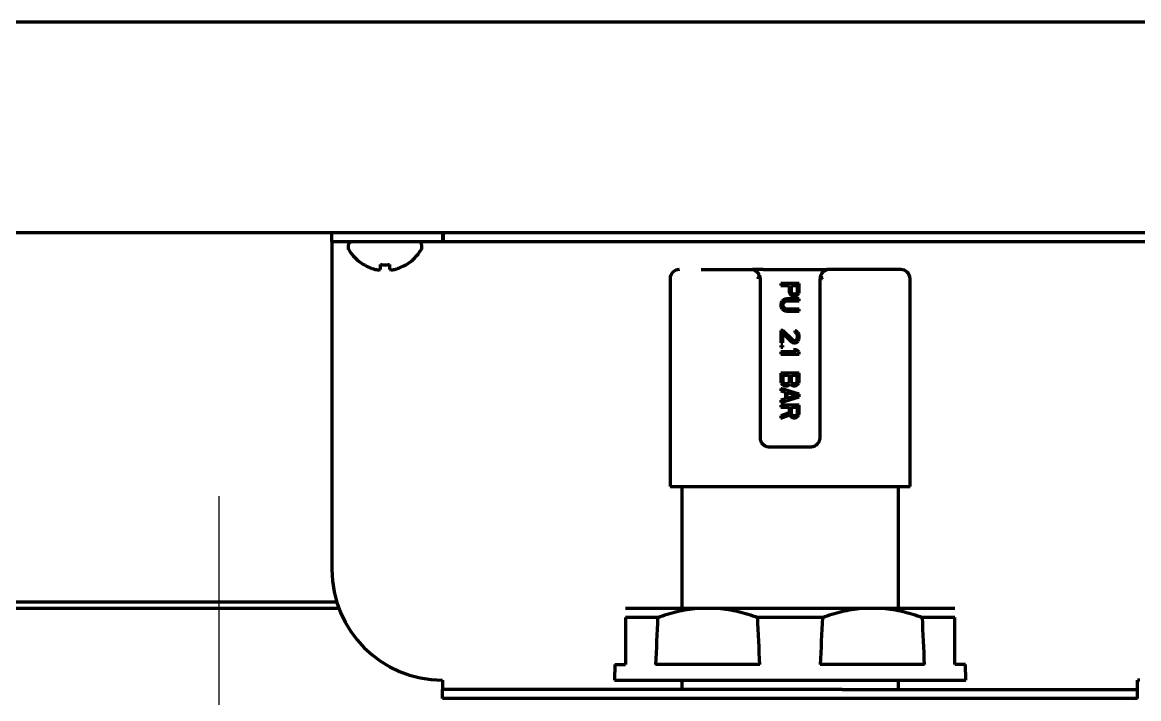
# Model space of a CAD drawing. Header units: inches. Extents: x -3077 to 7201, y 316 to 5463.
# Drawn here: x 6861.5 to 6982.5, y 2033.3 to 2106.6 of the extents above; entities that cross this region are included whole.
import ezdxf

# ---------------------------------------------------------------- set-up
doc = ezdxf.new("R2010")
doc.units = ezdxf.units.IN

# ---------------------------------------------------------------- blocks, each defined once
blk = doc.blocks.new('A$C773D0E90')
at = {"color": 4}
for p, q in [((0, 50), (0, -50)), ((-50, 0), (50, 0))]:
    blk.add_line(p, q, dxfattribs=at)

msp = doc.modelspace()

# ---------------------------------------------------------------- linework, layer by layer
at = {"linetype": 'Continuous', "lineweight": 70}
for p, q in [((7139.81, 2106.56), (6295.61, 2106.56)), ((6278.71, 2083.76), (7156.71, 2083.76)), ((6895.04, 2082.76), (6895.04, 2083.76)), ((6907.04, 2083.76), (6907.04, 2082.76)), ((6907.1, 2083.76), (6907.1, 2082.76)), ((6895.04, 2082.76), (6895.04, 2081.76)), ((6899.04, 2082.76), (6895.04, 2082.76)), ((6896.81, 2082.36), (6896.81, 2082.16)), ((6907.04, 2082.76), (6899.04, 2082.76)), ((6904.81, 2082.16), (6904.81, 2082.36)), ((6907.1, 2082.76), (6907.04, 2082.76)), ((6990.61, 2082.76), (6907.1, 2082.76)), ((6895.04, 2081.76), (6895.04, 2047.26)), ((6898.51, 2080.28), (6898.51, 2080.31)), ((6903.11, 2080.31), (6903.11, 2080.28)), ((6931.71, 2078.76), (6931.71, 2056.26)), ((6935.08, 2079.76), (6940.66, 2079.76)), ((6941.8, 2079.76), (6940.65, 2079.76)), ((6941.46, 2078.76), (6941.46, 2061.56)), ((6941.8, 2079.76), (6941.95, 2079.76)), ((6941.95, 2079.76), (6947.46, 2079.76)), ((6947.46, 2079.76), (6948.75, 2079.76)), ((6947.96, 2061.56), (6947.96, 2078.76)), ((6956.71, 2079.76), (6948.75, 2079.76)), ((6957.71, 2056.26), (6957.71, 2078.76)), ((6945.71, 2078.26), (6943.71, 2078.26)), ((6943.71, 2078.26), (6943.71, 2078.03)), ((6943.71, 2078.03), (6944.6, 2078.03)), ((6944.6, 2078.03), (6944.6, 2077.36)), ((6944.85, 2078.03), (6945.49, 2078.03)), ((6944.85, 2077.33), (6944.85, 2078.03)), ((6945.49, 2078.03), (6945.49, 2077.33)), ((6945.71, 2077.36), (6945.71, 2078.26)), ((6943.75, 2076.18), (6943.71, 2075.99)), ((6943.83, 2076.32), (6943.75, 2076.18)), ((6944, 2076.47), (6943.83, 2076.32)), ((6944.17, 2076.55), (6944, 2076.47)), ((6944, 2076.14), (6944.09, 2076.25)), ((6944.09, 2076.25), (6944.22, 2076.32)), ((6944.39, 2076.58), (6944.17, 2076.55)), ((6944.22, 2076.32), (6944.39, 2076.36)), ((6945.71, 2076.58), (6944.39, 2076.58)), ((6944.39, 2076.36), (6945.71, 2076.36)), ((6944.6, 2077.36), (6944.64, 2077.18)), ((6944.64, 2077.18), (6944.77, 2077.03)), ((6944.77, 2077.03), (6944.94, 2076.92)), ((6944.9, 2077.22), (6944.85, 2077.33)), ((6944.98, 2077.14), (6944.9, 2077.22)), ((6944.94, 2076.92), (6945.07, 2076.88)), ((6945.11, 2077.1), (6944.98, 2077.14)), ((6945.07, 2076.88), (6945.24, 2076.88)), ((6945.24, 2077.1), (6945.11, 2077.1)), ((6945.37, 2077.14), (6945.24, 2077.1)), ((6945.24, 2076.88), (6945.37, 2076.92)), ((6945.45, 2077.22), (6945.37, 2077.14)), ((6945.37, 2076.92), (6945.54, 2077.03)), ((6945.49, 2077.33), (6945.45, 2077.22)), ((6945.54, 2077.03), (6945.66, 2077.18)), ((6945.66, 2077.18), (6945.71, 2077.36)), ((6945.71, 2076.36), (6945.71, 2076.58)), ((6943.71, 2075.99), (6943.71, 2075.84)), ((6943.71, 2075.84), (6943.75, 2075.66)), ((6943.75, 2075.66), (6943.83, 2075.51)), ((6943.83, 2075.51), (6944, 2075.36)), ((6943.96, 2075.99), (6944, 2076.14)), ((6943.96, 2075.84), (6943.96, 2075.99)), ((6944, 2075.69), (6943.96, 2075.84)), ((6944.09, 2075.58), (6944, 2075.69)), ((6944, 2075.36), (6944.17, 2075.28)), ((6944.22, 2075.51), (6944.09, 2075.58)), ((6944.17, 2075.28), (6944.39, 2075.25)), ((6944.39, 2075.47), (6944.22, 2075.51)), ((6945.71, 2075.47), (6944.39, 2075.47)), ((6944.39, 2075.25), (6945.71, 2075.25)), ((6945.71, 2075.25), (6945.71, 2075.47)), ((6943.71, 2073.17), (6943.71, 2071.83)), ((6943.92, 2073.17), (6943.71, 2073.17)), ((6944.98, 2072.13), (6943.92, 2073.17)), ((6943.92, 2071.83), (6943.92, 2072.87)), ((6943.92, 2072.87), (6944.85, 2071.94)), ((6945.41, 2073.09), (6945.24, 2073.13)), ((6945.24, 2073.13), (6945.24, 2072.95)), ((6945.24, 2072.95), (6945.37, 2072.87)), ((6945.37, 2072.87), (6945.45, 2072.76)), ((6945.58, 2072.95), (6945.41, 2073.09)), ((6945.45, 2072.76), (6945.49, 2072.57)), ((6945.49, 2072.57), (6945.49, 2072.43)), ((6945.66, 2072.8), (6945.58, 2072.95)), ((6945.71, 2072.54), (6945.66, 2072.8)), ((6943.71, 2071.83), (6943.92, 2071.83)), ((6943.71, 2071.53), (6943.71, 2071.35)), ((6943.92, 2071.53), (6943.71, 2071.53)), ((6943.71, 2071.35), (6943.92, 2071.35)), ((6943.92, 2071.35), (6943.92, 2071.53)), ((6944.85, 2071.94), (6944.98, 2071.87)), ((6945.15, 2072.05), (6944.98, 2072.13)), ((6944.98, 2071.87), (6945.15, 2071.83)), ((6945.24, 2072.05), (6945.15, 2072.05)), ((6945.15, 2071.83), (6945.24, 2071.83)), ((6945.37, 2072.13), (6945.24, 2072.05)), ((6945.24, 2071.83), (6945.41, 2071.87)), ((6945.45, 2072.24), (6945.37, 2072.13)), ((6945.41, 2071.87), (6945.58, 2072.02)), ((6945.49, 2072.43), (6945.45, 2072.24)), ((6945.58, 2072.02), (6945.66, 2072.17)), ((6945.66, 2072.17), (6945.71, 2072.39)), ((6945.71, 2072.39), (6945.71, 2072.54)), ((6945.37, 2070.83), (6943.71, 2070.83)), ((6943.71, 2070.83), (6943.71, 2070.61)), ((6943.71, 2070.61), (6945.71, 2070.61)), ((6945.41, 2071.05), (6945.07, 2071.05)), ((6945.07, 2071.05), (6945.37, 2070.83)), ((6945.71, 2070.83), (6945.41, 2071.05)), ((6945.71, 2070.61), (6945.71, 2070.83)), ((6945.71, 2068.53), (6943.71, 2068.53)), ((6943.71, 2068.53), (6943.71, 2067.64)), ((6943.96, 2067.6), (6943.96, 2068.3)), ((6943.96, 2068.3), (6944.6, 2068.3)), ((6944.6, 2068.3), (6944.6, 2067.6)), ((6944.85, 2067.6), (6944.85, 2068.3)), ((6944.85, 2068.3), (6945.45, 2068.3)), ((6945.45, 2068.3), (6945.45, 2067.6)), ((6945.71, 2067.64), (6945.71, 2068.53)), ((6943.71, 2067.64), (6943.75, 2067.45)), ((6945.71, 2066.26), (6943.71, 2066.86)), ((6943.71, 2066.86), (6943.71, 2066.63)), ((6943.71, 2066.63), (6944.22, 2066.48)), ((6943.75, 2067.45), (6943.88, 2067.3)), ((6943.88, 2067.3), (6944.05, 2067.19)), ((6944, 2067.49), (6943.96, 2067.6)), ((6944.09, 2067.41), (6944, 2067.49)), ((6944.05, 2067.19), (6944.17, 2067.15)), ((6944.22, 2067.38), (6944.09, 2067.41)), ((6944.17, 2067.15), (6944.39, 2067.15)), ((6944.34, 2067.38), (6944.22, 2067.38)), ((6944.47, 2067.41), (6944.34, 2067.38)), ((6944.39, 2067.15), (6944.51, 2067.19)), ((6944.56, 2067.49), (6944.47, 2067.41)), ((6944.51, 2067.19), (6944.68, 2067.3)), ((6944.6, 2067.6), (6944.56, 2067.49)), ((6944.68, 2067.3), (6944.73, 2067.38)), ((6944.73, 2067.38), (6944.77, 2067.3)), ((6944.77, 2067.3), (6944.94, 2067.19)), ((6944.9, 2067.49), (6944.85, 2067.6)), ((6944.98, 2067.41), (6944.9, 2067.49)), ((6944.94, 2067.19), (6945.07, 2067.15)), ((6945.11, 2067.38), (6944.98, 2067.41)), ((6945.07, 2067.15), (6945.24, 2067.15)), ((6945.2, 2067.38), (6945.11, 2067.38)), ((6945.32, 2067.41), (6945.2, 2067.38)), ((6945.24, 2067.15), (6945.37, 2067.19)), ((6945.41, 2067.49), (6945.32, 2067.41)), ((6945.37, 2067.19), (6945.54, 2067.3)), ((6945.45, 2067.6), (6945.41, 2067.49)), ((6945.54, 2067.3), (6945.66, 2067.45)), ((6945.66, 2067.45), (6945.71, 2067.64)), ((6943.71, 2065.37), (6945.71, 2065.96)), ((6944.22, 2065.74), (6943.71, 2065.59)), ((6943.71, 2065.59), (6943.71, 2065.37)), ((6944.22, 2066.48), (6944.22, 2065.74)), ((6944.39, 2065.78), (6944.39, 2066.45)), ((6944.39, 2066.45), (6945.54, 2066.11)), ((6945.54, 2066.11), (6944.39, 2065.78)), ((6945.71, 2065.96), (6945.71, 2066.26)), ((6945.71, 2065.07), (6943.71, 2065.07)), ((6943.71, 2065.07), (6943.71, 2064.85)), ((6943.71, 2064.85), (6944.6, 2064.85)), ((6944.6, 2064.22), (6943.71, 2063.92)), ((6944.6, 2064.85), (6944.6, 2064.22)), ((6944.85, 2064.14), (6944.85, 2064.85)), ((6944.85, 2064.85), (6945.49, 2064.85)), ((6944.9, 2064.03), (6944.85, 2064.14)), ((6945.49, 2064.14), (6945.45, 2064.03)), ((6945.49, 2064.85), (6945.49, 2064.14)), ((6945.66, 2064), (6945.71, 2064.18)), ((6945.71, 2064.18), (6945.71, 2065.07)), ((6943.71, 2063.66), (6944.68, 2064)), ((6943.71, 2063.92), (6943.71, 2063.66)), ((6944.68, 2064), (6944.77, 2063.85)), ((6944.77, 2063.85), (6944.94, 2063.74)), ((6944.98, 2063.96), (6944.9, 2064.03)), ((6944.94, 2063.74), (6945.07, 2063.7)), ((6945.11, 2063.92), (6944.98, 2063.96)), ((6945.07, 2063.7), (6945.24, 2063.7)), ((6945.24, 2063.92), (6945.11, 2063.92)), ((6945.37, 2063.96), (6945.24, 2063.92)), ((6945.24, 2063.7), (6945.37, 2063.74)), ((6945.45, 2064.03), (6945.37, 2063.96)), ((6945.37, 2063.74), (6945.54, 2063.85)), ((6945.54, 2063.85), (6945.66, 2064)), ((6942.46, 2060.56), (6946.96, 2060.56)), ((6931.71, 2056.26), (6957.71, 2056.26)), ((6932.96, 2056.26), (6932.96, 2043.06)), ((6956.46, 2043.06), (6956.46, 2056.26)), ((6777.99, 2043.76), (6895.55, 2043.76)), ((6778, 2043.06), (6895.79, 2043.06)), ((6926.86, 2043.06), (6934.62, 2043.06)), ((6934.62, 2043.06), (6936.94, 2043.06)), ((6936.94, 2043.06), (6952.47, 2043.06)), ((6952.47, 2043.06), (6954.79, 2043.06)), ((6954.79, 2043.06), (6962.56, 2043.06)), ((6930.36, 2042.06), (6926.86, 2042.06)), ((6926.86, 2042.06), (6926.86, 2036.96)), ((6948.21, 2042.06), (6941.21, 2042.06)), ((6962.56, 2042.06), (6959.06, 2042.06)), ((6962.56, 2036.96), (6962.56, 2042.06)), ((6925.7, 2036.96), (6925.67, 2035.26)), ((6925.7, 2036.96), (6926.86, 2036.96)), ((6941.43, 2036.96), (6930.13, 2036.96)), ((6959.28, 2036.96), (6947.98, 2036.96)), ((6963.71, 2036.96), (6962.56, 2036.96)), ((6963.74, 2035.26), (6963.71, 2036.96)), ((6907.04, 2035.26), (6907.04, 2034.26)), ((6925.67, 2035.26), (6963.74, 2035.26)), ((6932.96, 2035.26), (6932.96, 2034.26)), ((6956.46, 2034.26), (6956.46, 2035.26)), ((6982.61, 2035.26), (6982.37, 2035.26)), ((6982.37, 2034.26), (6982.37, 2035.26)), ((6939.04, 2034.26), (6907.04, 2034.26)), ((6907.04, 2033.26), (6907.04, 2034.26)), ((6950.37, 2034.26), (6939.04, 2034.26)), ((6950.37, 2034.26), (6982.37, 2034.26)), ((6982.37, 2033.26), (6982.37, 2034.26)), ((6939.04, 2033.26), (6907.04, 2033.26)), ((6950.37, 2033.26), (6939.04, 2033.26)), ((6982.37, 2033.26), (6950.37, 2033.26))]:
    msp.add_line(p, q, dxfattribs=at)
for centre, radius, start, end in [((6897.21, 2082.36), 0.4, 90, 180), ((6904.41, 2082.36), 0.4, 0, 90), ((6897.21, 2082.16), 0.4, 180, 210.3012), ((6901, 2084.38), 4.8, 210.3012, 238.6273), ((6900.61, 2084.38), 4.8, 301.3727, 329.6988), ((6904.41, 2082.16), 0.4, 329.6988, 0), ((6932.71, 2078.76), 1, 90.0015, 180), ((6956.71, 2078.76), 1, 0, 90), ((6907.04, 2047.26), 12, 180, 270)]:
    msp.add_arc(centre, radius, start, end, dxfattribs=at)
for centre, major_axis, start_param, end_param in [((9265.94, 1899.95), (0, 2700.64), 1.518154, 1.520046), ((4605.62, 1899.95), (0, 2700.64), 4.76314, 4.765031), ((9283.79, 1899.95), (0, -2700.64), 4.659747, 4.661638), ((4623.47, 1899.95), (0, -2700.64), 1.621547, 1.623438)]:
    msp.add_ellipse(centre, major_axis=major_axis, ratio=0.866025, start_param=start_param, end_param=end_param, dxfattribs=at)
for points, knots in [([(6898.51, 2080.31), (6898.71, 2080.19), (6898.92, 2080.08), (6899.24, 2079.94), (6899.35, 2079.9), (6899.58, 2079.82), (6899.69, 2079.79), (6899.81, 2079.76)], [0, 0, 0, 0, 0.5, 0.5, 0.75, 0.75, 1, 1, 1, 1]), ([(6901.31, 2080.31), (6901.31, 2080.19), (6901.31, 2080.08), (6901.31, 2079.94), (6901.31, 2079.9), (6901.31, 2079.82), (6901.31, 2079.79), (6901.31, 2079.76)], [0, 0, 0, 0, 0.5, 0.5, 0.75, 0.75, 1, 1, 1, 1]), ([(6940.99, 2079.6), (6940.96, 2079.62), (6940.9, 2079.65), (6940.83, 2079.7), (6940.77, 2079.73), (6940.71, 2079.75), (6940.68, 2079.76), (6940.66, 2079.76), (6940.66, 2079.76), (6940.66, 2079.76)], [0, 0, 0, 0, 0.199998, 0.399997, 0.599995, 0.799994, 0.999992, 0.999992, 1, 1, 1, 1]), ([(6941.38, 2079.14), (6941.37, 2079.17), (6941.35, 2079.2), (6941.33, 2079.25), (6941.31, 2079.27), (6941.28, 2079.32), (6941.27, 2079.34), (6941.24, 2079.38), (6941.22, 2079.4), (6941.19, 2079.44), (6941.17, 2079.46), (6941.13, 2079.49), (6941.12, 2079.51), (6941.06, 2079.55), (6941.02, 2079.58), (6940.99, 2079.6)], [0, 0, 0, 0, 0.125, 0.125, 0.25, 0.25, 0.375, 0.375, 0.5, 0.5, 0.625, 0.625, 0.75, 0.75, 1, 1, 1, 1]), ([(6941.38, 2079.14), (6941.36, 2079.11), (6941.35, 2079.08), (6941.32, 2079.02), (6941.31, 2078.98), (6941.28, 2078.92), (6941.26, 2078.89), (6941.23, 2078.82), (6941.22, 2078.79), (6941.2, 2078.76)], [0, 0, 0, 0, 0.25, 0.25, 0.5, 0.5, 0.75, 0.75, 1, 1, 1, 1]), ([(6941.38, 2079.14), (6941.39, 2079.11), (6941.4, 2079.08), (6941.42, 2079.02), (6941.43, 2078.98), (6941.44, 2078.92), (6941.45, 2078.89), (6941.45, 2078.82), (6941.46, 2078.79), (6941.46, 2078.76)], [0, 0, 0, 0, 0.25, 0.25, 0.5, 0.5, 0.75, 0.75, 1, 1, 1, 1]), ([(6948.03, 2079.14), (6948.02, 2079.11), (6948.01, 2079.08), (6947.99, 2079.02), (6947.98, 2078.98), (6947.97, 2078.92), (6947.96, 2078.89), (6947.96, 2078.84), (6947.96, 2078.82), (6947.96, 2078.8), (6947.96, 2078.79), (6947.96, 2078.77), (6947.96, 2078.76), (6947.96, 2078.76)], [0, 0, 0, 0, 0.25, 0.25, 0.5, 0.5, 0.75, 0.75, 0.875, 0.875, 0.9375, 0.9375, 1, 1, 1, 1]), ([(6948.42, 2079.6), (6948.39, 2079.58), (6948.35, 2079.55), (6948.28, 2079.49), (6948.24, 2079.46), (6948.19, 2079.4), (6948.18, 2079.38), (6948.14, 2079.34), (6948.13, 2079.32), (6948.08, 2079.25), (6948.06, 2079.2), (6948.03, 2079.14)], [0, 0, 0, 0, 0.25, 0.25, 0.5, 0.5, 0.625, 0.625, 0.75, 0.75, 1, 1, 1, 1]), ([(6948.21, 2078.76), (6948.21, 2078.76), (6948.2, 2078.77), (6948.2, 2078.79), (6948.19, 2078.8), (6948.18, 2078.82), (6948.17, 2078.84), (6948.15, 2078.89), (6948.14, 2078.92), (6948.11, 2078.98), (6948.09, 2079.02), (6948.06, 2079.08), (6948.05, 2079.11), (6948.03, 2079.14)], [0, 0, 0, 0, 0.0625, 0.0625, 0.125, 0.125, 0.25, 0.25, 0.5, 0.5, 0.75, 0.75, 1, 1, 1, 1]), ([(6941.46, 2061.56), (6941.46, 2061.49), (6941.46, 2061.42), (6941.48, 2061.34), (6941.48, 2061.32), (6941.49, 2061.29), (6941.5, 2061.24), (6941.53, 2061.17), (6941.56, 2061.11), (6941.59, 2061.05), (6941.61, 2061.02), (6941.67, 2060.94), (6941.71, 2060.89), (6941.78, 2060.82), (6941.8, 2060.8), (6941.85, 2060.76), (6941.88, 2060.74), (6941.96, 2060.69), (6942.02, 2060.66), (6942.09, 2060.62), (6942.11, 2060.62), (6942.14, 2060.61), (6942.15, 2060.6), (6942.2, 2060.59), (6942.23, 2060.58), (6942.33, 2060.56), (6942.39, 2060.56), (6942.46, 2060.56)], [0, 0, 0, 0, 0.125, 0.125, 0.15625, 0.15625, 0.1875, 0.25, 0.3125, 0.3125, 0.375, 0.375, 0.5, 0.5, 0.5625, 0.5625, 0.625, 0.625, 0.75, 0.75, 0.78125, 0.78125, 0.8125, 0.8125, 0.875, 0.875, 1, 1, 1, 1]), ([(6946.96, 2060.56), (6947.02, 2060.56), (6947.09, 2060.56), (6947.17, 2060.58), (6947.18, 2060.58), (6947.21, 2060.59), (6947.26, 2060.6), (6947.34, 2060.63), (6947.4, 2060.66), (6947.44, 2060.68), (6947.45, 2060.69), (6947.48, 2060.7), (6947.49, 2060.71), (6947.56, 2060.76), (6947.61, 2060.8), (6947.68, 2060.87), (6947.7, 2060.89), (6947.73, 2060.93), (6947.74, 2060.94), (6947.76, 2060.97), (6947.77, 2060.98), (6947.82, 2061.05), (6947.85, 2061.11), (6947.88, 2061.18), (6947.89, 2061.2), (6947.9, 2061.23), (6947.91, 2061.25), (6947.92, 2061.29), (6947.93, 2061.33), (6947.95, 2061.42), (6947.96, 2061.49), (6947.96, 2061.56)], [0, 0, 0, 0, 0.125, 0.125, 0.15625, 0.15625, 0.1875, 0.25, 0.3125, 0.3125, 0.34375, 0.34375, 0.375, 0.375, 0.5, 0.5, 0.5625, 0.5625, 0.59375, 0.59375, 0.625, 0.625, 0.75, 0.75, 0.78125, 0.78125, 0.8125, 0.8125, 0.875, 0.875, 1, 1, 1, 1]), ([(6930.36, 2042.06), (6931.05, 2042.32), (6931.75, 2042.54), (6933.17, 2042.87), (6933.89, 2042.99), (6934.62, 2043.06)], [0, 0, 0, 0, 0.5, 0.5, 1, 1, 1, 1]), ([(6936.94, 2043.06), (6937.67, 2042.99), (6938.39, 2042.87), (6939.81, 2042.54), (6940.51, 2042.32), (6941.21, 2042.06)], [0, 0, 0, 0, 0.5, 0.5, 1, 1, 1, 1]), ([(6948.21, 2042.06), (6948.9, 2042.32), (6949.6, 2042.54), (6951.02, 2042.87), (6951.74, 2042.99), (6952.47, 2043.06)], [0, 0, 0, 0, 0.5, 0.5, 1, 1, 1, 1]), ([(6954.79, 2043.06), (6955.52, 2042.99), (6956.24, 2042.87), (6957.66, 2042.54), (6958.36, 2042.32), (6959.06, 2042.06)], [0, 0, 0, 0, 0.5, 0.5, 1, 1, 1, 1])]:
    msp.add_open_spline(points, degree=3, knots=knots, dxfattribs=at)
for points in [[(6900.31, 2079.76), (6900.31, 2079.77), (6900.31, 2079.8), (6900.31, 2079.85), (6900.31, 2079.91), (6900.31, 2079.97), (6900.31, 2080.04), (6900.31, 2080.11), (6900.31, 2080.2), (6900.31, 2080.27), (6900.31, 2080.31)], [(6900.31, 2080.31), (6900.47, 2080.29), (6900.81, 2080.27), (6901.14, 2080.29), (6901.31, 2080.31)], [(6901.81, 2079.76), (6901.86, 2079.77), (6901.97, 2079.8), (6902.13, 2079.85), (6902.29, 2079.91), (6902.44, 2079.97), (6902.6, 2080.04), (6902.75, 2080.11), (6902.92, 2080.2), (6903.04, 2080.27), (6903.11, 2080.31)], [(6899.81, 2079.76), (6899.83, 2079.76), (6899.88, 2079.75), (6899.95, 2079.75), (6900.02, 2079.74), (6900.09, 2079.74), (6900.16, 2079.75), (6900.23, 2079.75), (6900.28, 2079.76), (6900.31, 2079.76)], [(6901.31, 2079.76), (6901.33, 2079.76), (6901.38, 2079.75), (6901.46, 2079.75), (6901.53, 2079.74), (6901.6, 2079.74), (6901.67, 2079.75), (6901.74, 2079.75), (6901.78, 2079.76), (6901.81, 2079.76)], [(6948.75, 2079.76), (6948.72, 2079.76), (6948.66, 2079.74), (6948.55, 2079.68), (6948.47, 2079.63), (6948.42, 2079.6)]]:
    msp.add_open_spline(points, degree=3, dxfattribs=at)

# ---------------------------------------------------------------- block references
msp.add_blockref('A$C773D0E90', (6882.81, 2005.21))

doc.saveas('drawing.dxf')
